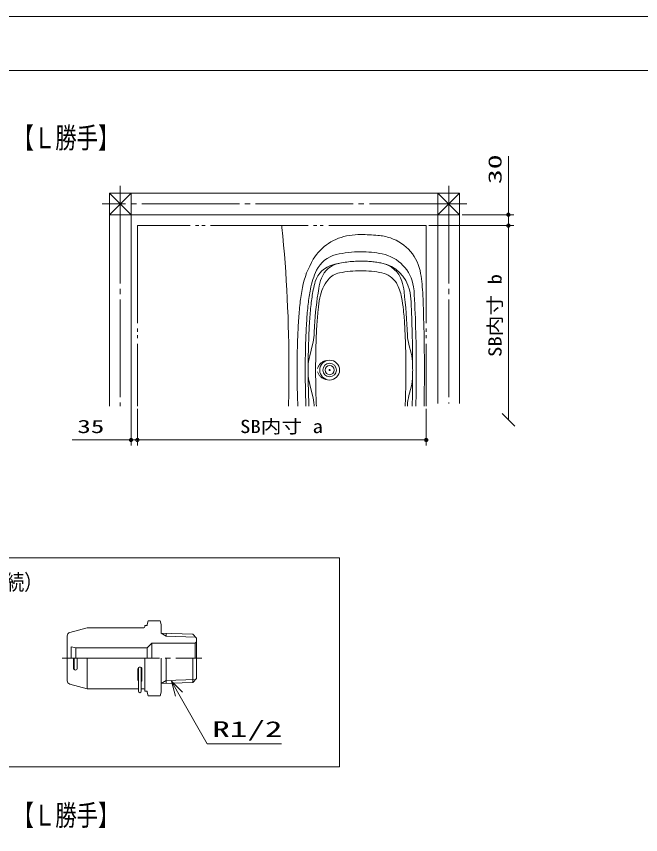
# Model space of a CAD drawing. Units: millimetres on the paper. Extents: x -305 to 305, y -152 to 152.
# Drawn here: x -126.5 to -11.3, y -2.5 to 148.5 of the extents above; entities that cross this region are included whole.
import ezdxf
from ezdxf.enums import TextEntityAlignment as Align

# ---------------------------------------------------------------- set-up
doc = ezdxf.new("R2010")
doc.units = ezdxf.units.MM
doc.linetypes.add('LONG_CHAIN', pattern=[21, 18, -1, 1, -1])
doc.linetypes.add('LONG_DOUBLE_CHAIN', pattern=[21.8, 18, -1, 0.6, -0.6, 0.6, -1])
for name, color, linetype, lineweight in [('0-1_RV', 7, 'Continuous', 9), ('0-2_0', 7, 'Continuous', 9), ('0-5_図面枠', 3, 'Continuous', 9), ('0-6_DEFPOINTS', 7, 'Continuous', 9)]:
    doc.layers.add(name, color=color, linetype=linetype, lineweight=lineweight)
doc.styles.add('ＭＳ ゴシック', font='')
doc.styles.get('ＭＳ ゴシック').set_extended_font_data('MS Gothic')

# ---------------------------------------------------------------- blocks, each defined once
blk = doc.blocks.new('_DOTSMALL')
at = {"layer": '0-2_0'}
for p, q in [((0.0746, 0.1), (-0.0746, 0.1)), ((0.1223, -0.0248), (-0.1223, -0.0248))]:
    blk.add_line(p, q, dxfattribs=at)
for points in [[(0.125, 0), (0.124, 0.0157), (0.1211, 0.0311), (0.1162, 0.046), (0.1095, 0.0602), (0.1011, 0.0735), (0.0911, 0.0856), (0.0797, 0.0963), (0.067, 0.1055), (0.0532, 0.1131), (0.0386, 0.1189), (0.0234, 0.1228), (0.0078, 0.1248), (-0.0078, 0.1248), (-0.0234, 0.1228), (-0.0386, 0.1189), (-0.0532, 0.1131), (-0.067, 0.1055), (-0.0797, 0.0963), (-0.0911, 0.0856), (-0.1011, 0.0735), (-0.1095, 0.0602), (-0.1162, 0.046), (-0.1211, 0.0311), (-0.124, 0.0157), (-0.125, 0), (0, 0)], [(-0.125, 0), (-0.124, -0.0157), (-0.1211, -0.0311), (-0.1162, -0.046), (-0.1095, -0.0602), (-0.1011, -0.0735), (-0.0911, -0.0856), (-0.0797, -0.0963), (-0.067, -0.1055), (-0.0532, -0.1131), (-0.0386, -0.1189), (-0.0234, -0.1228), (-0.0078, -0.1248), (0.0078, -0.1248), (0.0234, -0.1228), (0.0386, -0.1189), (0.0532, -0.1131), (0.067, -0.1055), (0.0797, -0.0963), (0.0911, -0.0856), (0.1011, -0.0735), (0.1095, -0.0602), (0.1162, -0.046), (0.1211, -0.0311), (0.124, -0.0157), (0.125, 0), (0, 0)]]:
    blk.add_lwpolyline(points, close=True, dxfattribs=at)
blk = doc.blocks.new('_OBLIQUE')
at = {"layer": '0-2_0'}
blk.add_line((-0.5, -0.5), (0.5, 0.5), dxfattribs=at)
blk = doc.blocks.new('_OPEN30')
at = {"layer": '0-2_0'}
blk.add_line((0, 0), (-1, 0), dxfattribs=at)
blk.add_lwpolyline([(-1, 0.2679), (0, 0), (-1, -0.2679)], dxfattribs=at)

msp = doc.modelspace()

# ---------------------------------------------------------------- linework, layer by layer
at = {"layer": '0-1_RV'}
for p, q in [((-35.69, 111.901), (-35.69, 122.732)), ((-105.368, 111.901), (-109.368, 115.901)), ((-105.368, 115.901), (-109.368, 111.901)), ((-44.701, 115.901), (-109.368, 115.901)), ((-109.368, 115.901), (-109.368, 76.567)), ((-105.368, 115.901), (-105.368, 76.567)), ((-44.701, 111.901), (-48.701, 115.901)), ((-44.701, 115.901), (-48.701, 111.901)), ((-48.701, 115.901), (-48.701, 77.067)), ((-44.701, 115.901), (-44.701, 77.067)), ((-44.701, 111.901), (-109.368, 111.901)), ((-44.201, 111.901), (-34.69, 111.901)), ((-35.69, 111.901), (-35.69, 109.901)), ((-77.501, 109.901), (-77.501, 109.566)), ((-50.368, 109.901), (-34.69, 109.901)), ((-35.69, 109.901), (-35.69, 74.046)), ((-71.842, 87.927), (-72.38, 85.885)), ((-54.061, 87.927), (-53.645, 86.351)), ((-71.842, 78.541), (-72.38, 80.583)), ((-54.062, 78.519), (-53.645, 80.098)), ((-105.368, 76.567), (-105.368, 69.346)), ((-104.201, 76.067), (-104.201, 69.346)), ((-50.868, 76.067), (-50.868, 69.346)), ((-105.368, 70.346), (-116.241, 70.346)), ((-104.201, 70.346), (-105.368, 70.346)), ((-50.868, 70.346), (-104.201, 70.346)), ((-217.239, 48.587), (-66.877, 48.587)), ((-66.877, 48.587), (-66.877, 9.995)), ((-102.382, 36.312), (-102.209, 36.96)), ((-102.382, 36.312), (-102.382, 36.096)), ((-102.209, 36.96), (-99.964, 36.96)), ((-99.964, 36.96), (-99.79, 36.312)), ((-99.79, 34.67), (-99.79, 36.312)), ((-116.676, 34.812), (-113.498, 35.664)), ((-113.498, 35.664), (-103.03, 35.664)), ((-102.814, 36.096), (-102.814, 35.88)), ((-102.814, 36.096), (-102.382, 36.096)), ((-117.157, 34.186), (-117.157, 30.048)), ((-99.79, 34.67), (-98.871, 34.139)), ((-99.79, 34.67), (-93.958, 34.484)), ((-98.871, 34.139), (-98.871, 34.641)), ((-98.871, 34.139), (-93.472, 33.967)), ((-93.958, 34.484), (-93.31, 33.794)), ((-93.31, 30.048), (-93.31, 33.794)), ((-116.422, 32.143), (-115.565, 31.992)), ((-116.422, 32.143), (-116.422, 30.048)), ((-115.565, 31.992), (-115.565, 30.048)), ((-102.382, 31.992), (-115.565, 31.992)), ((-102.382, 31.992), (-101.518, 32.856)), ((-102.382, 31.992), (-102.382, 30.048)), ((-93.526, 32.856), (-101.518, 32.856)), ((-101.518, 30.048), (-101.518, 32.856)), ((-93.526, 32.856), (-93.31, 33.072)), ((-93.526, 32.856), (-93.526, 30.048)), ((-117.157, 25.909), (-117.157, 30.048)), ((-116.008, 30.048), (-116.008, 28.242)), ((-115.897, 30.048), (-115.897, 28.242)), ((-115.299, 30.048), (-115.299, 28.242)), ((-113.498, 30.048), (-113.498, 24.432)), ((-102.814, 24), (-102.814, 30.048)), ((-99.79, 30.048), (-99.79, 23.784)), ((-98.871, 30.048), (-98.871, 25.454)), ((-93.958, 30.048), (-93.958, 25.611)), ((-93.31, 30.048), (-93.31, 26.301)), ((-104.11, 28.071), (-104.11, 26.038)), ((-104.002, 28.331), (-104.002, 23.956)), ((-103.484, 28.331), (-103.484, 23.956)), ((-103.376, 28.071), (-103.376, 26.038)), ((-99.79, 25.425), (-98.871, 25.956)), ((-98.871, 25.956), (-93.472, 26.129)), ((-93.958, 25.611), (-93.31, 26.301)), ((-116.676, 25.283), (-113.498, 24.432)), ((-113.498, 24.432), (-104.002, 24.432)), ((-103.484, 24.432), (-103.03, 24.432)), ((-99.79, 25.425), (-93.958, 25.611)), ((-102.814, 24), (-102.382, 24)), ((-102.382, 23.784), (-102.382, 24)), ((-102.382, 23.784), (-102.209, 23.136)), ((-102.209, 23.136), (-99.964, 23.136)), ((-99.964, 23.136), (-99.79, 23.784)), ((-217.239, 9.995), (-66.877, 9.995))]:
    msp.add_line(p, q, dxfattribs=at)
at = {"layer": '0-1_RV', "linetype": 'LONG_CHAIN'}
for p, q in [((-107.368, 117.234), (-107.368, 76.567)), ((-46.701, 117.234), (-46.701, 77.067)), ((-43.368, 113.901), (-110.701, 113.901)), ((-118.089, 30.048), (-92.281, 30.048))]:
    msp.add_line(p, q, dxfattribs=at)
at = {"layer": '0-1_RV', "linetype": 'LONG_DOUBLE_CHAIN'}
for p, q in [((-104.201, 109.901), (-104.201, 76.567)), ((-50.868, 109.901), (-104.201, 109.901)), ((-50.868, 109.901), (-50.868, 76.567))]:
    msp.add_line(p, q, dxfattribs=at)
at = {"layer": '0-1_RV'}
msp.add_lwpolyline([(-77.563, 14.256), (-91.297, 14.256), (-96.522, 23.44)], dxfattribs=at)
for radius in [1.833, 1.25, 0.85, 0.1, 0.0833]:
    msp.add_circle((-68.701, 83.234), radius, dxfattribs=at)
for centre, radius, start, end in [((-343.535, 83.234), 267.333, 0, 5.65274), ((-63.723, 98.844), 9.333, 98.32029, 148.83966), ((-62.951, 93.567), 14.667, 90, 98.32029), ((-62.951, 71.567), 36.667, 85.04556, 90.00001), ((-60.648, 98.134), 10, 71.53272, 85.04556), ((-60.12, 99.715), 8.333, 9.28127, 71.53272), ((-66.288, 99.349), 5.333, 103.15011, 154.44401), ((-62.951, 85.067), 20, 90.00001, 103.15011), ((-62.951, 85.067), 20, 78.67196, 89.99999), ((-60.463, 97.487), 7.333, 8.84605, 78.67196), ((-58.018, 95.395), 16, 148.83966, 168.99136), ((-66.143, 98.679), 4.333, 101.75518, 159.23385), ((-60.308, 96.579), 6.5, 12.83848, 78.70658), ((-59.981, 98.214), 4.833, 17.53385, 78.69881), ((-58.018, 95.395), 14.5, 154.44401, 168.99136), ((-66.885, 98.161), 4.667, 104.86629, 162.67678), ((-66.15, 97.584), 3.667, 101.2935, 140.84625), ((-62.951, 81.567), 20, 90.00001, 101.2935), ((-62.951, 81.567), 20, 78.70658, 89.99999), ((-59.818, 97.257), 4, 30.82918, 78.70658), ((-73.601, 101.093), 0.333, 355.49509, 355.53069), ((-73.601, 101.093), 0.333, 355.49509, 355.53069), ((-60.845, 96.67), 10, 159.23385, 170.54618), ((-63.288, 95.292), 7.333, 141.07337, 169.92767), ((-64.574, 96.709), 9.667, 6.17303, 17.83526), ((-84.793, 95.683), 33.333, 2.3783, 9.28127), ((-39.041, 91.703), 35.333, 168.99136, 173.72789), ((-39.041, 91.703), 33.833, 168.99136, 173.72789), ((-58.017, 95.395), 13.956, 162.67678, 168.99136), ((-5.931, 87.526), 65.669, 170.54618, 176.68288), ((-63.287, 95.266), 8, 10.13814, 30.34449), ((-67.709, 96.359), 14.667, 3.00057, 8.84605), ((-39.04, 91.703), 33.289, 168.99136, 173.72789), ((-86.819, 90.992), 31.917, 5.96919, 10.25433), ((-169.888, 84.633), 115.67, 2.50435, 6.51084), ((-66.648, 95.149), 13, 2.90472, 12.77744), ((-319.868, 83.234), 267.167, 0, 2.98086), ((-384.535, 83.234), 333.333, 360, 2.3783), ((-5.907, 88.061), 68.667, 173.72789, 176.37678), ((-5.907, 88.061), 67.167, 173.72789, 176.37678), ((-5.906, 88.061), 66.623, 173.72789, 176.37678), ((-39.084, 90.992), 31.917, 169.92766, 174.03081), ((-319.868, 83.234), 266.5, 0.2203, 2.70422), ((-5.931, 87.526), 65.25, 174.03081, 176.68288), ((-119.971, 87.526), 65.25, 3.31712, 5.96919), ((43.993, 84.902), 118.667, 176.37678, 178.08861), ((43.993, 84.902), 117.167, 176.37678, 178.08861), ((43.994, 84.902), 116.623, 176.37678, 178.08861), ((43.98, 84.603), 115.667, 176.64806, 177.48115), ((43.985, 84.633), 115.25, 176.68288, 178.39679), ((-169.888, 84.633), 115.25, 1.60321, 3.31712), ((-79.9, 90.052), 8.333, 345.23097, 357.48115), ((-46.003, 90.051), 8.333, 182.50435, 194.76903), ((93.965, 83.234), 168.667, 178.08861, 180), ((93.965, 83.234), 167.167, 178.08861, 180), ((93.966, 83.234), 166.623, 178.0845, 180), ((93.965, 83.234), 165.25, 178.39679, 180), ((-219.868, 83.234), 165.25, 0, 1.60321), ((-61.703, 84.227), 8.333, 0.2203, 14.76903), ((-64.322, 83.761), 8.333, 165.23097, 179.80924), ((-343.535, 83.234), 267.333, 358.57103, 0), ((93.965, 83.234), 168.667, 180, 181.91139), ((93.965, 83.234), 167.167, 180, 181.91139), ((93.966, 83.234), 166.623, 180, 181.9155), ((93.965, 83.234), 165.25, 180, 181.60321), ((-219.868, 83.234), 165.25, 358.39679, 0), ((-319.868, 83.234), 266.5, 0, 0.2203), ((-319.868, 83.234), 266.5, 359.77559, 0), ((-319.868, 83.234), 267.167, 358.57014, 0), ((-384.535, 83.234), 333.333, 358.85401, 0), ((-64.322, 82.707), 8.333, 180.19076, 194.76903), ((-61.703, 82.223), 8.333, 345.23158, 359.77559), ((-319.868, 83.234), 266.5, 358.56656, 359.77559), ((-79.9, 76.416), 8.333, 2.51885, 14.76903), ((43.985, 81.835), 115.25, 181.60321, 182.61976), ((-169.888, 81.835), 115.25, 357.38024, 358.39679), ((-46.004, 76.395), 8.333, 165.23158, 177.4855), ((43.993, 81.566), 118.667, 181.91139, 182.41437), ((43.993, 81.566), 117.167, 181.91139, 182.4453), ((43.994, 81.566), 116.623, 181.91139, 182.45671), ((43.98, 81.865), 115.667, 182.51885, 182.62528), ((-169.888, 81.835), 115.67, 357.38976, 357.4855), ((-116.509, 34.186), 0.648, 105, 180.00006), ((-103.03, 35.88), 0.216, 270, 0), ((-115.654, 28.242), 0.355, 180, 0), ((-115.542, 28.242), 0.355, 180, 260.93138), ((-103.743, 28.071), 0.367, 0, 180), ((-116.509, 25.909), 0.648, 179.99994, 255), ((-103.743, 26.038), 0.367, 180, 225.09913), ((-103.743, 26.038), 0.367, 314.90087, 0), ((-103.03, 24.216), 0.216, 0, 90), ((-103.743, 23.956), 0.259, 180, 0)]:
    msp.add_arc(centre, radius, start, end, dxfattribs=at)
at = {"layer": '0-1_RV', "linetype": 'LONG_DOUBLE_CHAIN'}
for start, end in [(90.00001, 104.86629), (78.70658, 89.99999)]:
    msp.add_arc((-62.951, 83.341), 20, start, end, dxfattribs=at)
for start_param, end_param in [(1.8417156, 2.9651174), (3.3180679, 4.4414697)]:
    msp.add_ellipse((-68.701, 83.234), major_axis=(2.25, 0), ratio=0.814815, start_param=start_param, end_param=end_param, dxfattribs=at)
at = {"layer": '0-5_図面枠'}
msp.add_lwpolyline([(-291.017, -138.498), (108.983, -138.498), (108.983, 138.502), (-291.017, 138.502)], close=True, dxfattribs=at)
at = {"layer": '0-6_DEFPOINTS'}
msp.add_line((118.983, 148.502), (-301.017, 148.502), dxfattribs=at)

# ---------------------------------------------------------------- block references
at = {"layer": '0-1_RV'}
for name, p, xscale, yscale, rotation in [('_DOTSMALL', (-35.69, 111.901), 2.32, 2.32, 270), ('_DOTSMALL', (-35.69, 109.901), 2.32, 2.32, 90), ('_DOTSMALL', (-35.69, 109.901), 2.32, 2.32, 90), ('_OBLIQUE', (-35.69, 74.046), 2.32, 2.32, 270), ('_DOTSMALL', (-104.201, 70.346), 2.32, 2.32, 180), ('_DOTSMALL', (-104.201, 70.346), 2.32, 2.32, 180), ('_OPEN30', (-97.892, 25.847), 2.77, 2.77, 119.63879)]:
    msp.add_blockref(name, p, dxfattribs=dict(at, xscale=xscale, yscale=yscale, rotation=rotation))
at = {"layer": '0-1_RV', "xscale": 2.32, "yscale": 2.32}
for p in [(-105.368, 70.346), (-50.868, 70.346)]:
    msp.add_blockref('_DOTSMALL', p, dxfattribs=at)

# ---------------------------------------------------------------- texts
at = {"layer": '0-1_RV', "style": 'ＭＳ ゴシック'}
for s, height, width, p in [('【Ｌ勝手】', 3.849, 0.75, (-127.222, 123.011)), ('35', 2.444, 1.5, (-115.288, 70.876)), ('SB内寸 a', 2.441, 1.15, (-85.239, 70.876)), ('(設備業者様接続）', 2.886, 0.85, (-150.181, 41.776)), ('R1/2', 2.886, 1.65, (-90.367, 14.688)), ('【Ｌ勝手】', 3.849, 0.75, (-127.222, -1.989))]:
    msp.add_text(s, height=height, dxfattribs=dict(at, width=width)).set_placement(p, align=Align.BOTTOM_LEFT)
for s, height, width, p in [('30', 2.444, 1.65, (-36.22, 117.541)), ('SB内寸 b', 2.441, 1.15, (-36.22, 85.65))]:
    msp.add_text(s, height=height, rotation=90, dxfattribs=dict(at, width=width)).set_placement(p, align=Align.BOTTOM_LEFT)

doc.saveas('drawing.dxf')
